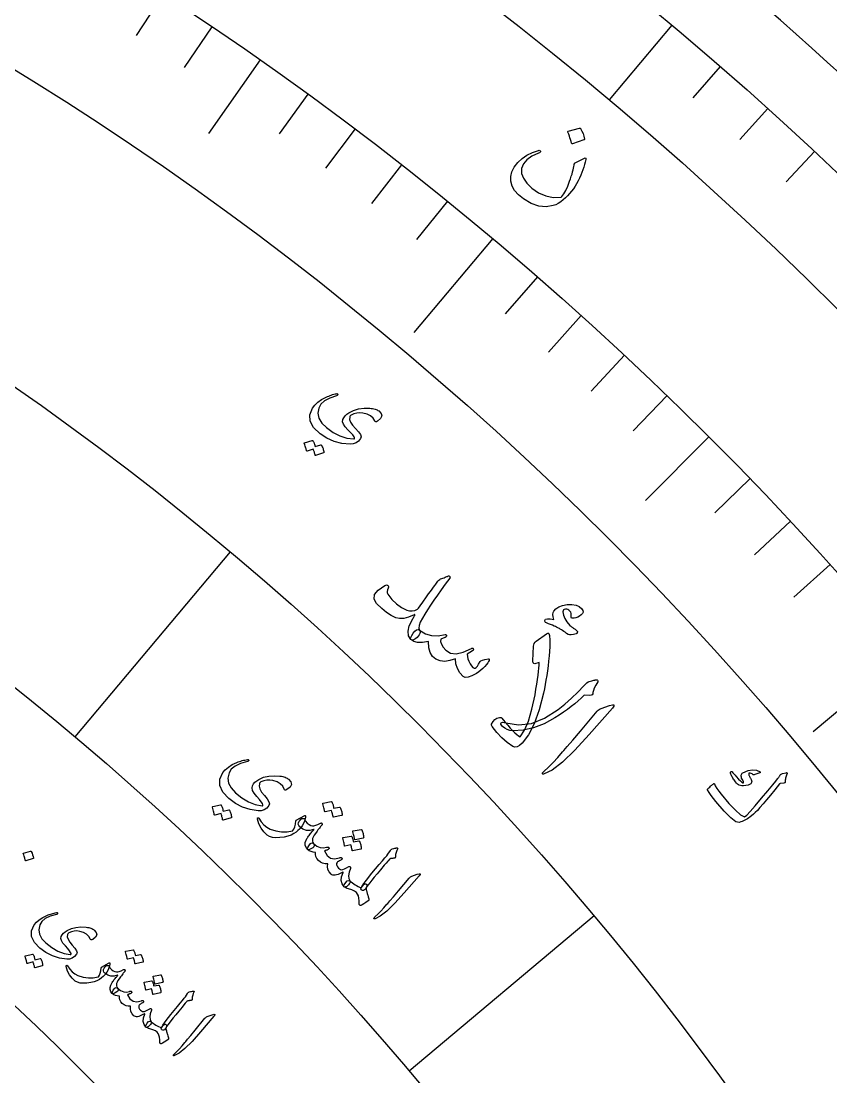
# Model space of a CAD drawing. Header units: millimetres. Extents: x -77 to 77, y -78 to 103.
# Drawn here: x 35.24 to 52.14, y 36.24 to 58.26 of the extents above; entities that cross this region are included whole.
import ezdxf

# ---------------------------------------------------------------- set-up
doc = ezdxf.new("R2010")
doc.units = ezdxf.units.MM
for name, color, linetype in [('CUT_OUTER', 1, 'Continuous'), ('ENGRAVE', 7, 'Continuous'), ('ENGRAVE_FINE', 8, 'Continuous'), ('TEXT', 5, 'Continuous')]:
    doc.layers.add(name, color=color, linetype=linetype)

msp = doc.modelspace()

# ---------------------------------------------------------------- linework, layer by layer
at = {"layer": 'CUT_OUTER'}
msp.add_arc((0.0003, 0.0004), 77.4995, 35.160141, 55.89847, dxfattribs=at)
at = {"layer": 'ENGRAVE'}
for points in [[(48.8197, 58.1811), (47.512, 56.6227)], [(40.2292, 57.4533), (39.1535, 55.917)], [(45.0835, 53.7284), (43.4396, 51.7693)], [(49.5947, 49.5947), (48.2685, 48.2685)], [(53.7284, 45.0835), (51.7693, 43.4396)]]:
    msp.add_lwpolyline(points, dxfattribs=at)
for radius in [75.95, 75.95, 73.9156, 70.1375, 70.1375, 67.1538, 61.6125, 61.6125, 56.575, 56.575, 51.5375, 51.5375]:
    msp.add_circle((0, 0), radius, dxfattribs=at)
at = {"layer": 'ENGRAVE_FINE'}
for points in [[(38.1996, 58.8223), (37.6425, 57.9643)], [(39.2204, 58.1466), (38.6483, 57.2985)], [(49.8277, 57.3202), (49.2557, 56.6622)], [(41.2258, 56.7424), (40.6245, 55.9148)], [(50.8205, 56.4418), (50.2371, 55.7939)], [(42.2098, 56.0143), (41.5941, 55.1973)], [(51.7978, 55.5463), (51.2032, 54.9087)], [(43.181, 55.2691), (42.5511, 54.463)], [(44.139, 54.5071), (43.4952, 53.7121)], [(46.0143, 52.9334), (45.3432, 52.1614)], [(46.9311, 52.1223), (46.2466, 51.3621)], [(47.8337, 51.2953), (47.136, 50.5471)], [(48.7216, 50.4527), (48.011, 49.7168)], [(50.4527, 48.7216), (49.7168, 48.011)], [(51.2953, 47.8337), (50.5471, 47.136)], [(39.6038, 47.1979), (36.3657, 43.339)], [(52.1223, 46.9311), (51.3621, 46.2466)], [(47.1979, 39.6038), (43.339, 36.3657)]]:
    msp.add_lwpolyline(points, dxfattribs=at)
at = {"layer": 'TEXT'}
for points in [[(46.8955, 56.034), (46.9005, 56.0344), (46.9056, 56.0328), (46.911, 56.0292), (46.9166, 56.0237), (46.9448, 55.9713), (46.9674, 55.9171), (46.9843, 55.8613), (46.9956, 55.8038), (46.9954, 55.7966), (46.9932, 55.7911), (46.9892, 55.7871), (46.9833, 55.7848), (46.7443, 55.7077), (46.7373, 55.707), (46.7316, 55.7102), (46.7273, 55.7172), (46.7244, 55.7281), (46.7219, 55.7375), (46.7177, 55.752), (46.7117, 55.7716), (46.704, 55.7963), (46.6942, 55.8264), (46.6822, 55.862), (46.6679, 55.9032), (46.6512, 55.9499), (46.6495, 55.9567), (46.65, 55.9618), (46.6527, 55.965), (46.6576, 55.9664)], [(47.0262, 55.3745), (47.0137, 55.3231), (46.9992, 55.2707), (46.9828, 55.217), (46.9645, 55.1623), (46.9438, 55.1064), (46.9201, 55.0493), (46.8935, 54.991), (46.8641, 54.9315), (46.833, 54.8737), (46.7998, 54.8184), (46.7646, 54.7655), (46.7273, 54.7151), (46.6878, 54.667), (46.6461, 54.6211), (46.6021, 54.5773), (46.5558, 54.5357), (46.5034, 54.4953), (46.4505, 54.4618), (46.3971, 54.4351), (46.3431, 54.4153), (46.1964, 54.3906), (46.0441, 54.4057), (45.8862, 54.4604), (45.7226, 54.5547), (45.6173, 54.6385), (45.5383, 54.7278), (45.4856, 54.8228), (45.4591, 54.9235), (45.4597, 55.0243), (45.484, 55.1227), (45.5319, 55.2189), (45.6036, 55.3127), (45.6953, 55.3989), (45.7978, 55.47), (45.911, 55.5259), (46.035, 55.5664), (46.0515, 55.569), (46.0643, 55.5676), (46.0731, 55.562), (46.0782, 55.5524), (46.0797, 55.5397), (46.074, 55.5286), (46.0608, 55.5191), (46.0403, 55.5111), (45.8982, 55.4485), (45.792, 55.374), (45.7215, 55.2877), (45.6866, 55.1896), (45.6866, 55.0877), (45.7215, 54.986), (45.7911, 54.8843), (45.8953, 54.7826), (46.0409, 54.6829), (46.1905, 54.6174), (46.3441, 54.5861), (46.502, 54.5889), (46.5063, 54.5901), (46.5111, 54.5931), (46.5166, 54.5979), (46.5226, 54.6045), (46.5651, 54.6605), (46.6067, 54.7324), (46.6476, 54.8201), (46.6876, 54.9237), (46.706, 54.9773), (46.7225, 55.0277), (46.7371, 55.0748), (46.7499, 55.1187), (46.7606, 55.1593), (46.7689, 55.1967), (46.7749, 55.2307), (46.7785, 55.2614), (46.781, 55.277), (46.7856, 55.2894), (46.7921, 55.2988), (46.8007, 55.3051), (46.9993, 55.4084), (47.0132, 55.4124), (47.0223, 55.4081), (47.0266, 55.3955), (47.0262, 55.3745)], [(42.6218, 49.9266), (42.5877, 49.983), (42.5351, 50.0288), (42.464, 50.0641), (42.3745, 50.0887), (42.3097, 50.0947), (42.247, 50.0894), (42.1865, 50.0727), (42.1281, 50.0447), (42.1185, 50.0374), (42.1104, 50.0282), (42.1039, 50.017), (42.0989, 50.004), (42.0957, 49.9528), (42.1148, 49.8961), (42.1561, 49.8338), (42.2196, 49.7659), (42.2827, 49.6994), (42.3217, 49.643), (42.3364, 49.5967), (42.327, 49.5606), (42.2827, 49.506), (42.2317, 49.4674), (42.1738, 49.4447), (42.1091, 49.4378), (41.9375, 49.4553), (41.7755, 49.4979), (41.6231, 49.5657), (41.4799, 49.6588), (41.346, 49.7873), (41.2752, 49.919), (41.2677, 50.0544), (41.3236, 50.1936), (41.3714, 50.2558), (41.4342, 50.3144), (41.5121, 50.3693), (41.6051, 50.4205), (41.6331, 50.433), (41.6607, 50.4445), (41.6881, 50.455), (41.7151, 50.4645), (41.7419, 50.4731), (41.7687, 50.4807), (41.7956, 50.4874), (41.8225, 50.4931), (41.8352, 50.4941), (41.8438, 50.4916), (41.8483, 50.4857), (41.8487, 50.4764), (41.8458, 50.4675), (41.841, 50.4603), (41.834, 50.4547), (41.8251, 50.4509), (41.6828, 50.4032), (41.5734, 50.3444), (41.4968, 50.2746), (41.453, 50.1941), (41.4359, 50.0852), (41.4567, 49.9811), (41.5153, 49.8818), (41.6118, 49.7869), (41.753, 49.6866), (41.8951, 49.6137), (42.0381, 49.5682), (42.1821, 49.5501), (42.192, 49.5505), (42.1985, 49.5539), (42.2015, 49.5602), (42.201, 49.5694), (42.1896, 49.5956), (42.1624, 49.6326), (42.1195, 49.6803), (42.0609, 49.7388), (42.0035, 49.8008), (41.967, 49.857), (41.9516, 49.9074), (41.9573, 49.952), (41.9772, 49.9932), (42.0047, 50.0309), (42.0399, 50.065), (42.0828, 50.0954), (42.18, 50.1443), (42.2849, 50.1763), (42.3976, 50.1913), (42.5179, 50.1893), (42.5485, 50.187), (42.577, 50.1834), (42.6033, 50.1784), (42.6276, 50.172), (42.6497, 50.1644), (42.6697, 50.1557), (42.6875, 50.1461), (42.7033, 50.1354), (42.755, 50.0823), (42.7685, 50.0284), (42.7439, 49.974), (42.6812, 49.9188), (42.66, 49.9077), (42.643, 49.9053), (42.6302, 49.9116), (42.6218, 49.9266)], [(41.495, 49.4252), (41.4983, 49.4255), (41.5018, 49.4245), (41.5054, 49.4221), (41.5091, 49.4184), (41.5188, 49.4009), (41.5276, 49.3833), (41.5355, 49.3655), (41.5425, 49.3476), (41.5485, 49.3292), (41.5537, 49.3104), (41.558, 49.2911), (41.5613, 49.2713), (41.561, 49.2663), (41.5593, 49.2623), (41.5561, 49.2591), (41.5516, 49.2568), (41.3878, 49.2035), (41.3847, 49.2036), (41.3819, 49.206), (41.3794, 49.2105), (41.3773, 49.2174), (41.3764, 49.2228), (41.3744, 49.2308), (41.3712, 49.2416), (41.3669, 49.255), (41.3614, 49.2713), (41.3548, 49.2906), (41.347, 49.313), (41.338, 49.3383), (41.21, 49.2973), (41.2052, 49.2968), (41.2014, 49.2989), (41.1986, 49.3036), (41.1967, 49.3109), (41.1951, 49.3173), (41.1924, 49.3271), (41.1885, 49.3404), (41.1835, 49.3571), (41.1772, 49.3774), (41.1694, 49.4014), (41.1601, 49.4292), (41.1493, 49.4608), (41.1488, 49.4649), (41.1497, 49.4679), (41.1518, 49.4699), (41.1552, 49.4709), (41.3165, 49.5194), (41.3198, 49.5197), (41.3233, 49.5187), (41.3269, 49.5163), (41.3306, 49.5126), (41.3394, 49.4984), (41.3474, 49.4839), (41.3544, 49.469), (41.3605, 49.4538), (41.3658, 49.4383), (41.3703, 49.4227), (41.3741, 49.4069), (41.3771, 49.3909)], [(43.5581, 45.56), (43.5664, 45.5376), (43.5674, 45.514), (43.5611, 45.4892), (43.5474, 45.4632), (43.5271, 45.4342), (43.5049, 45.4091), (43.4808, 45.388), (43.4547, 45.3707), (43.4294, 45.3589), (43.4074, 45.3542), (43.3886, 45.3568), (43.3731, 45.3664), (43.3263, 45.4453), (43.3162, 45.5409), (43.3428, 45.6534), (43.4061, 45.7827), (43.4184, 45.8038), (43.429, 45.822), (43.438, 45.8374), (43.4454, 45.85), (43.4511, 45.8599), (43.4552, 45.8669), (43.4576, 45.8711), (43.4585, 45.8725), (43.4612, 45.8819), (43.4597, 45.8867), (43.4538, 45.8869), (43.4435, 45.8826), (43.3284, 45.8343), (43.226, 45.8078), (43.1361, 45.803), (43.0588, 45.8201), (42.9656, 45.8647), (42.868, 45.9295), (42.766, 46.0143), (42.6595, 46.1192), (42.6072, 46.2098), (42.6181, 46.3021), (42.6924, 46.3962), (42.8302, 46.4919), (42.8497, 46.5008), (42.8671, 46.5045), (42.8823, 46.5032), (42.8953, 46.4967), (42.9045, 46.4865), (42.9083, 46.4736), (42.9067, 46.4581), (42.8996, 46.4401), (42.8845, 46.4016), (42.8782, 46.3677), (42.8806, 46.3384), (42.8918, 46.3136), (42.9799, 46.2024), (43.0759, 46.1099), (43.1797, 46.0361), (43.2915, 45.981), (43.3478, 45.9653), (43.404, 45.9629), (43.4601, 45.9739), (43.5161, 45.9982), (43.5333, 46.0185), (43.5704, 46.0686), (43.6275, 46.1485), (43.7044, 46.2582), (43.7459, 46.3166), (43.7835, 46.3692), (43.8172, 46.416), (43.8469, 46.4571), (43.8724, 46.4923), (43.8931, 46.5214), (43.9092, 46.5444), (43.9206, 46.5614), (43.9397, 46.5858), (43.9588, 46.6052), (43.9777, 46.6195), (43.9966, 46.6288), (44.0219, 46.6386), (44.0454, 46.6476), (44.0673, 46.656), (44.0875, 46.6637), (44.1059, 46.6707), (44.1223, 46.6774), (44.1367, 46.6836), (44.1491, 46.6893), (44.16, 46.6931), (44.1697, 46.6934), (44.1781, 46.6903), (44.1854, 46.6837), (44.1904, 46.6733), (44.1919, 46.6632), (44.19, 46.6532), (44.1847, 46.6434), (44.0933, 46.5203), (44.0078, 46.4027), (43.9282, 46.2905), (43.8544, 46.1838), (43.7863, 46.0827), (43.7238, 45.9872), (43.6669, 45.8976), (43.6155, 45.8136), (43.5718, 45.7312), (43.5476, 45.6616), (43.543, 45.6045), (43.5581, 45.56)], [(46.6573, 45.4712), (46.6243, 45.4947), (46.5935, 45.5164), (46.565, 45.5362), (46.5387, 45.5543), (46.5147, 45.5703), (46.493, 45.5839), (46.4736, 45.5953), (46.4564, 45.6043), (46.4385, 45.6129), (46.4166, 45.623), (46.3909, 45.6347), (46.3613, 45.648), (46.3277, 45.6626), (46.29, 45.6785), (46.2481, 45.6956), (46.2021, 45.714), (46.1848, 45.723), (46.1737, 45.7343), (46.1686, 45.7478), (46.1697, 45.7636), (46.186, 45.7887), (46.2226, 45.8), (46.2797, 45.7976), (46.3572, 45.7814), (46.3415, 45.8369), (46.336, 45.8853), (46.3406, 45.9266), (46.3555, 45.9608), (46.3999, 46.0086), (46.4619, 46.0468), (46.5413, 46.0751), (46.6383, 46.0937), (46.7367, 46.0985), (46.8204, 46.0859), (46.8893, 46.056), (46.9433, 46.0086), (46.9643, 45.9733), (46.969, 45.9398), (46.9573, 45.9082), (46.9293, 45.8783), (46.8928, 45.8523), (46.8557, 45.8323), (46.8181, 45.8181), (46.7799, 45.8097), (46.7488, 45.8083), (46.728, 45.8149), (46.7176, 45.8295), (46.7176, 45.8521), (46.7215, 45.8818), (46.7188, 45.9093), (46.7093, 45.9345), (46.6932, 45.9575), (46.6728, 45.9782), (46.6506, 45.9923), (46.6266, 45.9997), (46.6008, 46.0004), (46.5759, 45.995), (46.5588, 45.9837), (46.5494, 45.9667), (46.5479, 45.9439), (46.5588, 45.8748), (46.586, 45.8046), (46.6293, 45.7331), (46.6888, 45.6604), (46.6947, 45.6548), (46.7017, 45.6488), (46.7097, 45.6426), (46.7188, 45.6361), (46.7288, 45.6291), (46.7397, 45.6216), (46.7513, 45.6136), (46.7638, 45.6049), (46.7771, 45.5954), (46.7892, 45.5868), (46.8001, 45.5793), (46.8098, 45.5726), (46.8183, 45.5667), (46.8256, 45.5612), (46.8316, 45.5562), (46.8365, 45.5515), (46.8444, 45.5416), (46.8488, 45.5314), (46.8498, 45.5211), (46.8473, 45.5106), (46.8435, 45.5019), (46.8387, 45.4948), (46.8329, 45.4894), (46.8259, 45.4856), (46.7666, 45.4693), (46.7187, 45.4615), (46.6823, 45.4621), (46.6573, 45.4712)], [(44.9953, 44.9657), (45.0031, 44.9642), (45.0074, 44.9578), (45.0084, 44.9463), (45.0059, 44.9298), (44.9974, 44.9063), (44.9801, 44.8777), (44.9542, 44.8442), (44.9196, 44.8057), (44.8786, 44.7636), (44.8358, 44.7254), (44.7912, 44.6911), (44.7448, 44.6608), (44.6467, 44.6095), (44.5672, 44.5818), (44.506, 44.5777), (44.4633, 44.5972), (44.3938, 44.675), (44.3447, 44.7623), (44.3158, 44.8592), (44.3071, 44.9657), (44.1904, 44.9263), (44.0834, 44.9113), (43.986, 44.9207), (43.8981, 44.9543), (43.8275, 45.0117), (43.7778, 45.0922), (43.7489, 45.1958), (43.7407, 45.3227), (43.6181, 45.3053), (43.5161, 45.3067), (43.4344, 45.3271), (43.3731, 45.3664), (43.3684, 45.3823), (43.3754, 45.4095), (43.3944, 45.448), (43.4251, 45.4978), (43.4609, 45.5417), (43.495, 45.5668), (43.5274, 45.5728), (43.5581, 45.56), (43.6783, 45.4879), (43.8064, 45.4484), (43.9427, 45.4417), (44.0873, 45.4676), (44.0952, 45.469), (44.102, 45.4688), (44.1078, 45.4671), (44.1126, 45.4637), (44.1172, 45.4583), (44.1202, 45.4523), (44.1216, 45.4457), (44.1214, 45.4386), (44.1123, 45.4252), (44.0887, 45.4103), (44.0507, 45.3938), (43.9983, 45.3757), (43.9953, 45.3255), (44.0123, 45.2698), (44.0493, 45.2087), (44.1062, 45.142), (44.1999, 45.0822), (44.3201, 45.0687), (44.4668, 45.1015), (44.6402, 45.1804), (44.649, 45.1845), (44.6564, 45.1862), (44.6626, 45.1856), (44.6675, 45.1826), (44.673, 45.1762), (44.6766, 45.1694), (44.6784, 45.1625), (44.6783, 45.1552), (44.6757, 45.1473), (44.6721, 45.1405), (44.6673, 45.1347), (44.6616, 45.1299), (44.5525, 45.062), (44.5556, 45.0156), (44.5662, 44.9669), (44.5844, 44.9158), (44.6102, 44.8624), (44.6397, 44.8149), (44.6671, 44.7837), (44.6923, 44.7688), (44.7154, 44.7701), (44.7377, 44.7852), (44.7622, 44.8138), (44.7891, 44.8557), (44.8184, 44.9111), (44.8326, 44.9209), (44.8668, 44.9332), (44.921, 44.9482), (44.9953, 44.9657)], [(45.2721, 43.7289), (45.3362, 43.6494), (45.3955, 43.5788), (45.45, 43.5169), (45.4999, 43.4638), (45.545, 43.4193), (45.5855, 43.3832), (45.6214, 43.3553), (45.6526, 43.3358), (45.7432, 43.4731), (45.8258, 43.6652), (45.8999, 43.9123), (45.9649, 44.2147), (45.9854, 44.3292), (46.0031, 44.435), (46.018, 44.532), (46.0302, 44.6203), (46.0396, 44.6997), (46.046, 44.7701), (46.0495, 44.8314), (46.0501, 44.8837), (45.9631, 44.8621), (45.9431, 44.8694), (45.9293, 44.8818), (45.922, 44.8994), (45.921, 44.9222), (45.932, 45.2253), (45.9372, 45.2575), (45.9484, 45.2861), (45.9657, 45.3111), (45.9891, 45.3326), (46.2034, 45.484), (46.2192, 45.4939), (46.2326, 45.4988), (46.2437, 45.4987), (46.2523, 45.4936), (46.2704, 45.4479), (46.2777, 45.3542), (46.2739, 45.2126), (46.2587, 45.0234), (46.2481, 44.9176), (46.2363, 44.8143), (46.2233, 44.7135), (46.2091, 44.6151), (46.1938, 44.5192), (46.1772, 44.4258), (46.1596, 44.3348), (46.1407, 44.2464), (46.0495, 43.8992), (45.9449, 43.6101), (45.8279, 43.3787), (45.699, 43.2046), (45.6435, 43.1549), (45.5917, 43.1265), (45.5438, 43.1195), (45.4998, 43.1338), (45.3829, 43.2163), (45.2727, 43.314), (45.1689, 43.4271), (45.0714, 43.5555), (45.0629, 43.5678), (45.0578, 43.5792), (45.0561, 43.5898), (45.0577, 43.5996), (45.0888, 43.6561), (45.1268, 43.6983), (45.1719, 43.7263), (45.2241, 43.74), (45.2421, 43.7415), (45.2561, 43.7401), (45.2661, 43.7359), (45.2721, 43.7289)], [(45.5009, 43.4649), (45.4405, 43.4713), (45.3851, 43.488), (45.3347, 43.5151), (45.2892, 43.5525), (45.2673, 43.578), (45.2546, 43.5991), (45.2514, 43.6159), (45.2574, 43.6284), (45.2725, 43.6369), (45.2943, 43.6394), (45.3228, 43.6361), (45.358, 43.6269), (45.6227, 43.5843), (45.8919, 43.6162), (46.166, 43.7232), (46.4448, 43.9055), (46.5873, 44.0208), (46.7241, 44.1415), (46.8553, 44.2678), (46.9807, 44.3996), (47.017, 44.4378), (47.0478, 44.4661), (47.0731, 44.4845), (47.0929, 44.4931), (47.1232, 44.5), (47.1501, 44.5062), (47.1734, 44.5118), (47.1934, 44.5167), (47.2099, 44.5208), (47.2233, 44.524), (47.2334, 44.5262), (47.2404, 44.5275), (47.2512, 44.5272), (47.2601, 44.5251), (47.267, 44.5212), (47.2721, 44.5155), (47.2761, 44.5061), (47.2777, 44.4977), (47.2769, 44.4901), (47.2737, 44.4835), (47.2321, 44.4129), (47.2015, 44.3529), (47.182, 44.3033), (47.1736, 44.2641), (47.1684, 44.2355), (47.1561, 44.2154), (47.1369, 44.2038), (47.1106, 44.2008), (46.9896, 44.2036), (46.9288, 44.1445), (46.8634, 44.0854), (46.7935, 44.0266), (46.7192, 43.9679), (46.6404, 43.9091), (46.5571, 43.8499), (46.4693, 43.7902), (46.377, 43.7302), (46.1564, 43.6083), (45.9368, 43.5235), (45.7184, 43.4758), (45.5009, 43.4649)], [(47.5223, 43.9904), (47.5824, 44.0064), (47.6125, 44.0024), (47.6125, 43.9782), (47.5824, 43.9341), (47.0938, 43.3888), (46.7925, 43.0556), (46.5357, 42.8069), (46.3237, 42.6424), (46.1569, 42.5617), (46.1396, 42.559), (46.128, 42.5601), (46.122, 42.5649), (46.1218, 42.5734), (46.1247, 42.5831), (46.1305, 42.5935), (46.1392, 42.6046), (46.1509, 42.6164), (46.2456, 42.7038), (46.342, 42.8009), (46.44, 42.9076), (46.5397, 43.0241), (46.5663, 43.054), (46.6372, 43.1356), (46.7525, 43.2689), (46.912, 43.4541), (47.2617, 43.8689), (47.2816, 43.8895), (47.302, 43.9064), (47.3228, 43.9195), (47.3441, 43.9288)], [(40.7314, 42.2487), (40.7008, 42.3071), (40.6511, 42.356), (40.5822, 42.3955), (40.4943, 42.4255), (40.4299, 42.4353), (40.367, 42.4338), (40.3056, 42.4207), (40.2457, 42.3963), (40.2357, 42.3896), (40.2271, 42.3808), (40.2199, 42.3701), (40.2141, 42.3574), (40.2078, 42.3065), (40.2235, 42.2488), (40.261, 42.1841), (40.3203, 42.1125), (40.3793, 42.0424), (40.4147, 41.9838), (40.4266, 41.9367), (40.4151, 41.9012), (40.3676, 41.8494), (40.3143, 41.8139), (40.2551, 41.7947), (40.1902, 41.7918), (40.02, 41.8194), (39.8611, 41.8716), (39.713, 41.9482), (39.5758, 42.0495), (39.4499, 42.1854), (39.3871, 42.3209), (39.3876, 42.4565), (39.4516, 42.5921), (39.5029, 42.6514), (39.5691, 42.7063), (39.65, 42.7566), (39.7458, 42.8023), (39.7745, 42.8131), (39.8028, 42.823), (39.8307, 42.8319), (39.8582, 42.8398), (39.8855, 42.8468), (39.9127, 42.8528), (39.9399, 42.8579), (39.9671, 42.862), (39.9799, 42.8622), (39.9883, 42.8593), (39.9924, 42.8531), (39.9923, 42.8437), (39.9889, 42.835), (39.9836, 42.8281), (39.9764, 42.823), (39.9672, 42.8197), (39.8223, 42.7804), (39.7097, 42.7281), (39.6292, 42.663), (39.5808, 42.5852), (39.5573, 42.4775), (39.5719, 42.3724), (39.6245, 42.2698), (39.715, 42.1696), (39.85, 42.0611), (39.9873, 41.9799), (40.1272, 41.926), (40.2698, 41.8994), (40.2798, 41.8992), (40.2864, 41.9022), (40.2898, 41.9083), (40.2899, 41.9175), (40.28, 41.9444), (40.2552, 41.9829), (40.2153, 42.0331), (40.1603, 42.0949), (40.1067, 42.1603), (40.0737, 42.2186), (40.0613, 42.2697), (40.0696, 42.3139), (40.092, 42.3539), (40.1217, 42.3898), (40.1589, 42.4218), (40.2035, 42.4496), (40.3034, 42.4926), (40.4101, 42.5183), (40.5234, 42.5265), (40.6435, 42.5172), (40.6739, 42.5131), (40.7021, 42.5078), (40.7281, 42.5012), (40.7519, 42.4933), (40.7736, 42.4844), (40.793, 42.4746), (40.8103, 42.4638), (40.8253, 42.4522), (40.8738, 42.396), (40.8841, 42.3415), (40.8562, 42.2886), (40.7903, 42.2374), (40.7684, 42.2275), (40.7513, 42.2262), (40.739, 42.2332), (40.7314, 42.2487)], [(51.2208, 42.5613), (51.212, 42.5396), (51.2043, 42.5183), (51.1977, 42.4973), (51.1923, 42.4766), (51.1881, 42.4561), (51.1852, 42.4357), (51.1836, 42.4155), (51.1833, 42.3954), (51.1814, 42.3862), (51.1761, 42.3793), (51.1673, 42.3746), (51.1551, 42.3721), (51.0882, 42.3623), (51.0813, 42.361), (51.0756, 42.3595), (51.0714, 42.3578), (51.0684, 42.356), (50.9687, 42.2317), (50.8778, 42.1203), (50.7958, 42.0218), (50.7227, 41.936), (50.6586, 41.8632), (50.6034, 41.8035), (50.5572, 41.7569), (50.52, 41.7234), (50.4473, 41.6634), (50.4232, 41.6456), (50.3981, 41.6289), (50.3719, 41.6132), (50.3448, 41.5986), (50.3165, 41.5851), (50.2871, 41.5728), (50.2566, 41.5617), (50.2249, 41.5518), (50.1529, 41.5672), (50.0479, 41.6452), (49.9095, 41.7857), (49.7372, 41.9882), (49.6858, 42.0534), (49.6398, 42.1152), (49.5993, 42.1733), (49.5641, 42.228), (49.5622, 42.2341), (49.5624, 42.2397), (49.5645, 42.2448), (49.5686, 42.2494), (49.5899, 42.2699), (49.6095, 42.2883), (49.6272, 42.3048), (49.6432, 42.3193), (49.6575, 42.3319), (49.6705, 42.3429), (49.682, 42.3522), (49.6921, 42.3598), (49.6981, 42.3637), (49.7027, 42.3644), (49.7061, 42.3617), (49.7082, 42.3558), (49.7269, 42.3128), (49.7568, 42.2622), (49.7977, 42.2041), (49.8497, 42.1384), (50.011, 41.9471), (50.1456, 41.8046), (50.2542, 41.7111), (50.337, 41.6669), (50.382, 41.7044), (50.4564, 41.7815), (50.5602, 41.8982), (50.6931, 42.0548), (50.8249, 42.2129), (50.9242, 42.3332), (50.9908, 42.4154), (51.025, 42.4595), (51.0341, 42.472), (51.0425, 42.4836), (51.0504, 42.4945), (51.0577, 42.5045), (51.0643, 42.5137), (51.0702, 42.5219), (51.0752, 42.5291), (51.0796, 42.5354), (51.0897, 42.5483), (51.1011, 42.5585), (51.1138, 42.5659), (51.1279, 42.5706), (51.2079, 42.5888), (51.2137, 42.5896), (51.2183, 42.5891), (51.2218, 42.5874), (51.2241, 42.5844), (51.2251, 42.5792), (51.2249, 42.5736), (51.2235, 42.5677), (51.2208, 42.5613)], [(50.6618, 42.6056), (50.6638, 42.6025), (50.6648, 42.5992), (50.6646, 42.5956), (50.6635, 42.5918), (50.6616, 42.5893), (50.6593, 42.587), (50.6565, 42.5849), (50.6532, 42.5831), (50.5488, 42.5487), (50.5377, 42.5458), (50.5282, 42.5447), (50.5205, 42.5453), (50.5144, 42.5476), (50.4934, 42.5619), (50.4732, 42.5719), (50.4536, 42.5778), (50.4347, 42.5795), (50.4276, 42.577), (50.4243, 42.5694), (50.4246, 42.5567), (50.4287, 42.5389), (50.4328, 42.5282), (50.4374, 42.5173), (50.4424, 42.5064), (50.4478, 42.4953), (50.4536, 42.484), (50.4601, 42.4724), (50.4671, 42.4605), (50.4747, 42.4483), (50.4908, 42.3975), (50.469, 42.3586), (50.4092, 42.3316), (50.3117, 42.3162), (50.2789, 42.3161), (50.2507, 42.3192), (50.227, 42.3254), (50.2078, 42.3349), (50.1906, 42.3484), (50.1701, 42.37), (50.1462, 42.3995), (50.1191, 42.4369), (50.1056, 42.4564), (50.0935, 42.4754), (50.0827, 42.4939), (50.0732, 42.5119), (50.0647, 42.5293), (50.0571, 42.5458), (50.0502, 42.5613), (50.044, 42.5759), (50.042, 42.5864), (50.0421, 42.5953), (50.0446, 42.6026), (50.0493, 42.6084), (50.0559, 42.6124), (50.0623, 42.6131), (50.0687, 42.6106), (50.075, 42.6049), (50.0939, 42.5855), (50.1149, 42.5632), (50.138, 42.538), (50.1633, 42.5098), (50.2105, 42.4573), (50.2493, 42.4179), (50.2797, 42.3917), (50.3018, 42.3787), (50.3056, 42.3778), (50.309, 42.3784), (50.312, 42.3806), (50.3146, 42.3844), (50.3157, 42.3875), (50.3156, 42.3915), (50.3143, 42.3965), (50.312, 42.4025), (50.2861, 42.4541), (50.2761, 42.4763), (50.2698, 42.4973), (50.2671, 42.5169), (50.268, 42.5351), (50.272, 42.5532), (50.2792, 42.5681), (50.2898, 42.5797), (50.3038, 42.5882), (50.4097, 42.6314), (50.5047, 42.6488), (50.5888, 42.6402), (50.6618, 42.6056)], [(39.5768, 41.8155), (39.5802, 41.8157), (39.5836, 41.8144), (39.5871, 41.8118), (39.5905, 41.8079), (39.5992, 41.7899), (39.6069, 41.7718), (39.6137, 41.7536), (39.6195, 41.7353), (39.6245, 41.7167), (39.6285, 41.6976), (39.6315, 41.6781), (39.6337, 41.6581), (39.6331, 41.6532), (39.6311, 41.6492), (39.6278, 41.6463), (39.6231, 41.6442), (39.4566, 41.6006), (39.4535, 41.601), (39.4508, 41.6035), (39.4486, 41.6082), (39.4469, 41.6151), (39.4464, 41.6205), (39.4448, 41.6287), (39.4423, 41.6396), (39.4389, 41.6533), (39.4344, 41.6698), (39.4289, 41.6895), (39.4225, 41.7122), (39.415, 41.738), (39.2849, 41.7046), (39.2801, 41.7044), (39.2765, 41.7066), (39.2739, 41.7115), (39.2725, 41.719), (39.2713, 41.7254), (39.2692, 41.7353), (39.2661, 41.7488), (39.2621, 41.7657), (39.2571, 41.7863), (39.2507, 41.8108), (39.2431, 41.839), (39.2342, 41.8711), (39.234, 41.8753), (39.2351, 41.8782), (39.2373, 41.8801), (39.2407, 41.8808), (39.4045, 41.9199), (39.4079, 41.92), (39.4113, 41.9188), (39.4147, 41.9162), (39.4182, 41.9123), (39.4261, 41.8977), (39.4332, 41.8827), (39.4393, 41.8674), (39.4445, 41.8519), (39.4488, 41.8361), (39.4524, 41.8203), (39.4552, 41.8043), (39.4572, 41.7882)], [(41.8857, 41.8733), (41.8891, 41.8733), (41.8925, 41.8719), (41.896, 41.8691), (41.8994, 41.865), (41.908, 41.8464), (41.9156, 41.8277), (41.9222, 41.8089), (41.9279, 41.7901), (41.9326, 41.771), (41.9364, 41.7515), (41.9393, 41.7316), (41.9412, 41.7113), (41.9405, 41.7063), (41.9385, 41.7024), (41.9351, 41.6995), (41.9303, 41.6977), (41.7608, 41.6606), (41.7576, 41.661), (41.7549, 41.6637), (41.7528, 41.6685), (41.7512, 41.6756), (41.7507, 41.6812), (41.7492, 41.6895), (41.7468, 41.7007), (41.7435, 41.7146), (41.7392, 41.7316), (41.7339, 41.7518), (41.7277, 41.7751), (41.7205, 41.8016), (41.588, 41.7732), (41.5832, 41.7732), (41.5795, 41.7756), (41.577, 41.7807), (41.5757, 41.7883), (41.5745, 41.7949), (41.5725, 41.805), (41.5696, 41.8188), (41.5658, 41.8361), (41.5609, 41.8572), (41.5548, 41.8823), (41.5475, 41.9112), (41.5389, 41.9441), (41.5387, 41.9483), (41.5398, 41.9513), (41.5421, 41.9531), (41.5456, 41.9537), (41.7123, 41.9864), (41.7157, 41.9863), (41.7191, 41.985), (41.7226, 41.9822), (41.726, 41.9781), (41.7339, 41.9629), (41.7408, 41.9474), (41.7468, 41.9317), (41.7519, 41.9157), (41.7561, 41.8996), (41.7595, 41.8834), (41.7621, 41.867), (41.764, 41.8507)], [(40.1736, 41.6207), (40.172, 41.6277), (40.1717, 41.6338), (40.1726, 41.6392), (40.1746, 41.6437), (40.177, 41.6467), (40.1803, 41.6489), (40.1844, 41.6503), (40.1894, 41.6508), (40.1934, 41.6502), (40.1973, 41.648), (40.2009, 41.6442), (40.2045, 41.639), (40.2544, 41.5627), (40.3102, 41.4997), (40.3719, 41.45), (40.4395, 41.4134), (40.5601, 41.373), (40.6776, 41.3533), (40.792, 41.3542), (40.9034, 41.376), (40.9053, 41.3766), (40.907, 41.3772), (40.9084, 41.3776), (40.9095, 41.378), (40.9105, 41.3784), (40.9114, 41.3789), (40.9122, 41.3795), (40.9129, 41.3801), (40.9358, 41.4119), (40.9544, 41.4568), (40.9686, 41.5148), (40.9785, 41.5858), (40.9799, 41.5895), (40.9815, 41.5923), (40.9833, 41.5943), (40.9852, 41.5954), (41.1629, 41.696), (41.1724, 41.6969), (41.1766, 41.6859), (41.1753, 41.6629), (41.1688, 41.6279), (41.1547, 41.579), (41.1339, 41.5304), (41.1062, 41.4821), (41.0717, 41.4342), (41.0497, 41.4095), (41.0192, 41.3819), (40.9799, 41.3513), (40.9321, 41.3178), (40.8754, 41.2869), (40.8084, 41.2628), (40.731, 41.2455), (40.6434, 41.235), (40.5582, 41.2327), (40.4854, 41.2406), (40.4249, 41.2585), (40.3766, 41.2865), (40.307, 41.352), (40.2499, 41.4295), (40.2055, 41.519), (40.1736, 41.6207)], [(41.5208, 41.5304), (41.5245, 41.5219), (41.5246, 41.513), (41.5211, 41.5035), (41.514, 41.4935), (41.5089, 41.4868), (41.5018, 41.4775), (41.4926, 41.4657), (41.4814, 41.4513), (41.4682, 41.4345), (41.4531, 41.4153), (41.4362, 41.3937), (41.4174, 41.3697), (41.382, 41.3234), (41.3547, 41.2826), (41.3356, 41.2473), (41.3246, 41.2173), (41.3202, 41.1897), (41.3221, 41.1626), (41.3303, 41.136), (41.3447, 41.1099), (41.3572, 41.0847), (41.3584, 41.062), (41.3482, 41.0419), (41.3266, 41.0244), (41.2874, 41.0017), (41.2571, 40.9878), (41.2357, 40.9827), (41.2232, 40.9864), (41.1887, 41.0313), (41.1717, 41.079), (41.1721, 41.1297), (41.19, 41.1832), (41.198, 41.1979), (41.2067, 41.2132), (41.2163, 41.2292), (41.2268, 41.2458), (41.2384, 41.2631), (41.2513, 41.2809), (41.2656, 41.2992), (41.2813, 41.318), (41.2967, 41.336), (41.3103, 41.3522), (41.3222, 41.3663), (41.3323, 41.3786), (41.3405, 41.3886), (41.3467, 41.3961), (41.351, 41.4012), (41.3534, 41.4037), (41.3544, 41.405), (41.3549, 41.406), (41.3548, 41.4067), (41.354, 41.4072), (41.3526, 41.4073), (41.3505, 41.407), (41.3475, 41.4063), (41.3438, 41.4051), (41.2673, 41.3834), (41.1942, 41.3851), (41.1244, 41.4102), (41.058, 41.4586), (41.0362, 41.4857), (41.0268, 41.5145), (41.0298, 41.5448), (41.0452, 41.5768), (41.064, 41.601), (41.0827, 41.6189), (41.1013, 41.6305), (41.1197, 41.6358), (41.1361, 41.636), (41.1486, 41.6322), (41.1573, 41.6245), (41.162, 41.6129), (41.1644, 41.6011), (41.1673, 41.5915), (41.1706, 41.5841), (41.1745, 41.5789), (41.2127, 41.5383), (41.2507, 41.5088), (41.2884, 41.4902), (41.326, 41.4827), (41.3537, 41.484), (41.3903, 41.4933), (41.436, 41.5106), (41.4908, 41.5359), (41.4998, 41.5396), (41.5078, 41.5399), (41.5148, 41.5368), (41.5208, 41.5304)], [(42.3366, 41.4036), (42.34, 41.4035), (42.3434, 41.4021), (42.3468, 41.3993), (42.3502, 41.3951), (42.3585, 41.3765), (42.3659, 41.3577), (42.3724, 41.3389), (42.3778, 41.32), (42.3824, 41.3009), (42.3859, 41.2813), (42.3886, 41.2614), (42.3903, 41.241), (42.3896, 41.235), (42.3878, 41.2305), (42.3848, 41.2275), (42.3805, 41.2262), (42.2107, 41.1909), (42.2064, 41.1915), (42.2032, 41.1944), (42.201, 41.1997), (42.1999, 41.2075), (42.1988, 41.2141), (42.1969, 41.2242), (42.1942, 41.238), (42.1906, 41.2555), (42.1861, 41.2766), (42.1803, 41.3018), (42.1734, 41.3308), (42.1653, 41.3639), (42.1646, 41.3687), (42.1653, 41.3721), (42.1674, 41.3741), (42.1708, 41.3747)], [(42.287, 41.1677), (42.2904, 41.1676), (42.2938, 41.1662), (42.2972, 41.1634), (42.3006, 41.1592), (42.3089, 41.1406), (42.3162, 41.1219), (42.3225, 41.1031), (42.3279, 41.0842), (42.3324, 41.0651), (42.3358, 41.0456), (42.3384, 41.0257), (42.34, 41.0054), (42.3392, 41.0004), (42.3371, 40.9965), (42.3337, 40.9937), (42.3289, 40.9919), (42.1591, 40.9568), (42.156, 40.9573), (42.1534, 40.96), (42.1513, 40.9649), (42.1498, 40.972), (42.1488, 40.9767), (42.1474, 40.9841), (42.1453, 40.9942), (42.1427, 41.0069), (42.1394, 41.0222), (42.1353, 41.0399), (42.1306, 41.0602), (42.125, 41.0829), (42.0006, 41.0561), (41.9963, 41.0567), (41.9931, 41.0596), (41.9909, 41.0649), (41.9898, 41.0726), (41.9888, 41.0792), (41.9869, 41.0894), (41.9842, 41.1031), (41.9807, 41.1205), (41.9761, 41.1416), (41.9704, 41.1667), (41.9636, 41.1957), (41.9555, 41.2286), (41.9554, 41.2328), (41.9566, 41.2357), (41.9589, 41.2375), (41.9624, 41.2381), (42.1278, 41.2673), (42.1312, 41.2673), (42.1347, 41.2659), (42.1381, 41.2631), (42.1414, 41.2589), (42.1473, 41.2458), (42.1529, 41.2325), (42.1581, 41.219), (42.1629, 41.2053), (42.1673, 41.1915), (42.1709, 41.1775), (42.1739, 41.1634), (42.1761, 41.1491)], [(41.6162, 41.0327), (41.6279, 41.0358), (41.6383, 41.037), (41.6476, 41.0363), (41.6557, 41.0338), (41.662, 41.0296), (41.6661, 41.0238), (41.668, 41.0166), (41.6677, 41.0078), (41.6646, 40.9989), (41.658, 40.9909), (41.6481, 40.984), (41.6348, 40.9782), (41.6273, 40.976), (41.6196, 40.9737), (41.6119, 40.9711), (41.6041, 40.9682), (41.5961, 40.9653), (41.5879, 40.9627), (41.5794, 40.9603), (41.5707, 40.9582), (41.6264, 40.8623), (41.6976, 40.8063), (41.7846, 40.7901), (41.8875, 40.8137), (41.8991, 40.8167), (41.9093, 40.8181), (41.9182, 40.8178), (41.9256, 40.8159), (41.9321, 40.8117), (41.9364, 40.8062), (41.9387, 40.7994), (41.9389, 40.7912), (41.9367, 40.7828), (41.9316, 40.7753), (41.9236, 40.7687), (41.9127, 40.763), (41.8854, 40.7501), (41.8637, 40.7381), (41.8476, 40.7268), (41.8372, 40.7163), (41.8267, 40.6969), (41.8243, 40.675), (41.8301, 40.6507), (41.8439, 40.6238), (41.863, 40.5986), (41.8833, 40.5804), (41.9047, 40.5694), (41.9272, 40.5655), (41.9542, 40.5693), (41.989, 40.5812), (42.0316, 40.6013), (42.0821, 40.6296), (42.0884, 40.6328), (42.0951, 40.6328), (42.102, 40.6298), (42.1092, 40.6237), (42.1152, 40.6161), (42.1185, 40.6086), (42.119, 40.6011), (42.1168, 40.5936), (42.0859, 40.5117), (42.074, 40.4403), (42.0811, 40.3792), (42.1072, 40.3285), (42.1116, 40.317), (42.1104, 40.303), (42.1035, 40.2865), (42.0909, 40.2677), (42.076, 40.2486), (42.0608, 40.233), (42.0454, 40.2207), (42.0297, 40.2118), (42.0139, 40.2053), (42.0006, 40.2026), (41.9901, 40.2037), (41.9821, 40.2087), (41.9401, 40.2697), (41.9224, 40.3397), (41.9291, 40.4186), (41.9601, 40.5065), (41.9618, 40.511), (41.9613, 40.5136), (41.9585, 40.5145), (41.9534, 40.5134), (41.9017, 40.4882), (41.8578, 40.469), (41.8217, 40.4561), (41.7933, 40.4492), (41.7692, 40.4484), (41.7472, 40.4519), (41.7273, 40.4598), (41.7095, 40.472), (41.6682, 40.5207), (41.6427, 40.5732), (41.6333, 40.6296), (41.6397, 40.69), (41.5844, 40.6911), (41.534, 40.703), (41.4885, 40.7257), (41.4478, 40.7592), (41.4158, 40.7984), (41.3951, 40.8395), (41.3854, 40.8827), (41.387, 40.9278), (41.337, 40.9317), (41.2928, 40.943), (41.2544, 40.9617), (41.2218, 40.9878), (41.216, 41.0051), (41.2241, 41.0312), (41.2462, 41.0662), (41.2822, 41.11), (41.2958, 41.1207), (41.3108, 41.1242), (41.3271, 41.1207), (41.3447, 41.1099), (41.4154, 41.0581), (41.4842, 41.028), (41.5511, 41.0195), (41.6162, 41.0327)], [(42.8209, 40.6568), (42.7414, 40.5644), (42.6711, 40.4819), (42.6101, 40.4092), (42.5583, 40.3463), (42.5159, 40.2933), (42.4829, 40.2502), (42.4594, 40.2172), (42.4453, 40.1941), (42.4279, 40.1634), (42.4091, 40.1426), (42.3889, 40.1318), (42.3673, 40.1308), (42.3488, 40.1372), (42.3379, 40.1486), (42.3346, 40.1648), (42.3389, 40.186), (42.3729, 40.2482), (42.4466, 40.35), (42.5601, 40.4913), (42.7132, 40.6723), (42.7804, 40.7489), (42.8335, 40.8104), (42.8727, 40.857), (42.8979, 40.8887), (42.9472, 40.9653), (42.9566, 40.9781), (42.9664, 40.9884), (42.9768, 40.996), (42.9876, 41.0011), (43.0191, 41.0081), (43.0437, 41.0134), (43.0611, 41.017), (43.0716, 41.019), (43.0892, 41.0195), (43.0993, 41.0157), (43.102, 41.0074), (43.0972, 40.9948), (43.0796, 40.9634), (43.0662, 40.9255), (43.0569, 40.8811), (43.0518, 40.8302), (43.0504, 40.8205), (43.0466, 40.8133), (43.0405, 40.8085), (43.0321, 40.8062), (43.0208, 40.8046), (43.0101, 40.8032), (43.0001, 40.8019), (42.9909, 40.8007), (42.9823, 40.7997), (42.9744, 40.7989), (42.9672, 40.7981), (42.9607, 40.7976), (42.9504, 40.7959), (42.9414, 40.7927), (42.9338, 40.7882), (42.9275, 40.7822), (42.9156, 40.7673), (42.8938, 40.7415), (42.8623, 40.7046), (42.8209, 40.6568)], [(35.4407, 40.9527), (35.4438, 40.9529), (35.4471, 40.9519), (35.4504, 40.9496), (35.4538, 40.9461), (35.4708, 40.9131), (35.4843, 40.8791), (35.4942, 40.8441), (35.5006, 40.8081), (35.5004, 40.8036), (35.499, 40.8002), (35.4965, 40.7978), (35.4927, 40.7964), (35.3428, 40.7505), (35.3384, 40.7501), (35.3349, 40.7521), (35.3323, 40.7565), (35.3306, 40.7634), (35.3291, 40.7692), (35.3266, 40.7784), (35.3231, 40.7907), (35.3186, 40.8062), (35.3128, 40.825), (35.3057, 40.8474), (35.2972, 40.8732), (35.2874, 40.9025), (35.2864, 40.9068), (35.2868, 40.91), (35.2885, 40.9119), (35.2916, 40.9128)], [(42.435, 40.2692), (42.452, 40.2541), (42.4601, 40.2372), (42.4592, 40.2185), (42.4495, 40.198), (42.4444, 40.1881), (42.4421, 40.1758), (42.4423, 40.161), (42.4452, 40.1437), (42.4478, 40.1336), (42.4506, 40.1223), (42.4536, 40.1099), (42.4568, 40.0964), (42.4604, 40.082), (42.4646, 40.0668), (42.4693, 40.0508), (42.4747, 40.034), (42.4845, 40.0027), (42.4916, 39.9774), (42.496, 39.9582), (42.4977, 39.945), (42.4977, 39.9349), (42.4957, 39.9267), (42.4918, 39.9202), (42.4858, 39.9154), (42.4384, 39.8819), (42.3965, 39.8545), (42.3601, 39.8332), (42.3291, 39.818), (42.3242, 39.817), (42.3192, 39.8179), (42.3142, 39.8207), (42.309, 39.8253), (42.3032, 39.8319), (42.2992, 39.8378), (42.2968, 39.8429), (42.2961, 39.8474), (42.2958, 39.9135), (42.2902, 39.9707), (42.2794, 40.0191), (42.2633, 40.0587), (42.238, 40.0902), (42.1984, 40.1186), (42.1444, 40.144), (42.0761, 40.1661), (42.0428, 40.1765), (42.0159, 40.1873), (41.9952, 40.1985), (41.9808, 40.2101), (41.9758, 40.2175), (41.9741, 40.2261), (41.9756, 40.2359), (41.9803, 40.2467), (42.0148, 40.3013), (42.0472, 40.3334), (42.0776, 40.3429), (42.1059, 40.3299), (42.13, 40.31), (42.1556, 40.2905), (42.1828, 40.2715), (42.2115, 40.2529), (42.2417, 40.235), (42.2735, 40.2178), (42.3068, 40.2015), (42.3416, 40.1859), (42.3715, 40.2298), (42.397, 40.2583), (42.4182, 40.2715), (42.435, 40.2692)], [(43.5082, 40.4708), (43.5471, 40.4813), (43.5665, 40.4788), (43.5665, 40.4633), (43.547, 40.4347), (43.2318, 40.0811), (43.0374, 39.8649), (42.8718, 39.7034), (42.735, 39.5965), (42.6271, 39.544), (42.616, 39.5423), (42.6084, 39.543), (42.6046, 39.5461), (42.6044, 39.5516), (42.6062, 39.5579), (42.61, 39.5646), (42.6156, 39.5718), (42.6231, 39.5795), (42.6842, 39.6362), (42.7464, 39.6992), (42.8097, 39.7684), (42.874, 39.844), (42.8912, 39.8633), (42.9369, 39.9163), (43.0113, 40.0027), (43.1142, 40.1228), (43.34, 40.3915), (43.3529, 40.4049), (43.3661, 40.4158), (43.3795, 40.4243), (43.3932, 40.4304)], [(36.6837, 39.1217), (36.6551, 39.1744), (36.6093, 39.2183), (36.5462, 39.2533), (36.4659, 39.2794), (36.4073, 39.2876), (36.3501, 39.2854), (36.2945, 39.2728), (36.2404, 39.2498), (36.2313, 39.2436), (36.2236, 39.2355), (36.2172, 39.2257), (36.2121, 39.214), (36.207, 39.1677), (36.222, 39.1154), (36.2569, 39.0571), (36.3117, 38.9927), (36.3662, 38.9298), (36.3992, 38.8769), (36.4106, 38.8343), (36.4005, 38.8019), (36.358, 38.7542), (36.31, 38.7213), (36.2565, 38.7031), (36.1975, 38.6996), (36.0425, 38.7226), (35.8973, 38.768), (35.7618, 38.8358), (35.6357, 38.9261), (35.5196, 39.0481), (35.4608, 39.1705), (35.4596, 39.2937), (35.516, 39.4178), (35.5619, 39.4724), (35.6214, 39.5231), (35.6943, 39.5698), (35.7808, 39.6126), (35.8068, 39.6228), (35.8323, 39.6321), (35.8576, 39.6405), (35.8825, 39.6481), (35.9072, 39.6547), (35.9319, 39.6606), (35.9566, 39.6655), (35.9812, 39.6696), (35.9928, 39.67), (36.0005, 39.6674), (36.0044, 39.6619), (36.0043, 39.6533), (36.0014, 39.6454), (35.9967, 39.639), (35.9902, 39.6343), (35.9819, 39.6312), (35.8507, 39.5937), (35.7489, 39.5447), (35.6766, 39.4845), (35.6335, 39.4131), (35.6135, 39.315), (35.6281, 39.2196), (35.6772, 39.127), (35.7608, 39.037), (35.8848, 38.9401), (36.0107, 38.8681), (36.1385, 38.8208), (36.2685, 38.7984), (36.2776, 38.7984), (36.2836, 38.8012), (36.2866, 38.8067), (36.2865, 38.8151), (36.2772, 38.8394), (36.2541, 38.8741), (36.2172, 38.9193), (36.1665, 38.9748), (36.1169, 39.0335), (36.0862, 39.0861), (36.0743, 39.1324), (36.0813, 39.1727), (36.1011, 39.2093), (36.1277, 39.2424), (36.1611, 39.2719), (36.2013, 39.2977), (36.2916, 39.3381), (36.3882, 39.3627), (36.4912, 39.3717), (36.6004, 39.3647), (36.6281, 39.3614), (36.6538, 39.3569), (36.6775, 39.3512), (36.6993, 39.3444), (36.7191, 39.3365), (36.7369, 39.3278), (36.7527, 39.3183), (36.7665, 39.3079), (36.8113, 39.2575), (36.8213, 39.208), (36.7967, 39.1596), (36.7374, 39.1122), (36.7176, 39.103), (36.7021, 39.1015), (36.6908, 39.1078), (36.6837, 39.1217)], [(35.6396, 38.7135), (35.6427, 38.7136), (35.6458, 38.7126), (35.649, 38.7102), (35.6521, 38.7067), (35.6602, 38.6905), (35.6675, 38.6741), (35.6739, 38.6577), (35.6795, 38.6411), (35.6842, 38.6242), (35.688, 38.6069), (35.6911, 38.5892), (35.6933, 38.5711), (35.6928, 38.5666), (35.6911, 38.563), (35.6881, 38.5602), (35.6839, 38.5583), (35.533, 38.5166), (35.5302, 38.5169), (35.5277, 38.5191), (35.5257, 38.5234), (35.5241, 38.5297), (35.5235, 38.5346), (35.522, 38.542), (35.5196, 38.5519), (35.5162, 38.5642), (35.512, 38.5792), (35.5068, 38.597), (35.5006, 38.6176), (35.4935, 38.641), (35.3757, 38.609), (35.3713, 38.6087), (35.368, 38.6107), (35.3656, 38.6151), (35.3642, 38.6219), (35.363, 38.6277), (35.361, 38.6367), (35.358, 38.6489), (35.3542, 38.6643), (35.3493, 38.6829), (35.3432, 38.7051), (35.336, 38.7307), (35.3275, 38.7597), (35.3273, 38.7635), (35.3282, 38.7662), (35.3302, 38.7679), (35.3333, 38.7686), (35.4816, 38.8062), (35.4847, 38.8064), (35.4878, 38.8053), (35.491, 38.803), (35.4942, 38.7995), (35.5016, 38.7862), (35.5082, 38.7727), (35.5139, 38.7589), (35.5188, 38.7449), (35.523, 38.7306), (35.5264, 38.7162), (35.5292, 38.7017), (35.5312, 38.6871)], [(37.7377, 38.7951), (37.7408, 38.7951), (37.7439, 38.7939), (37.7471, 38.7914), (37.7503, 38.7877), (37.7582, 38.7709), (37.7654, 38.7541), (37.7717, 38.7371), (37.7771, 38.7201), (37.7816, 38.7028), (37.7853, 38.6851), (37.7882, 38.667), (37.7902, 38.6486), (37.7896, 38.6441), (37.7878, 38.6405), (37.7847, 38.6378), (37.7804, 38.6361), (37.6268, 38.6002), (37.6239, 38.6005), (37.6215, 38.6029), (37.6195, 38.6073), (37.6179, 38.6138), (37.6174, 38.6188), (37.6159, 38.6263), (37.6136, 38.6364), (37.6104, 38.6491), (37.6063, 38.6645), (37.6012, 38.6827), (37.5953, 38.7039), (37.5884, 38.7278), (37.4684, 38.7004), (37.464, 38.7003), (37.4606, 38.7025), (37.4582, 38.707), (37.4569, 38.7139), (37.4558, 38.7199), (37.4538, 38.7291), (37.451, 38.7416), (37.4473, 38.7573), (37.4426, 38.7764), (37.4368, 38.7991), (37.4297, 38.8253), (37.4215, 38.8551), (37.4213, 38.8589), (37.4223, 38.8617), (37.4244, 38.8633), (37.4275, 38.8639), (37.5786, 38.8957), (37.5817, 38.8957), (37.5848, 38.8945), (37.588, 38.8921), (37.5912, 38.8884), (37.5986, 38.8746), (37.6051, 38.8607), (37.6107, 38.8464), (37.6155, 38.832), (37.6195, 38.8174), (37.6228, 38.8027), (37.6254, 38.7879), (37.6273, 38.773)], [(36.1845, 38.5438), (36.1831, 38.5502), (36.1827, 38.5558), (36.1834, 38.5606), (36.1852, 38.5648), (36.1874, 38.5676), (36.1903, 38.5696), (36.194, 38.5709), (36.1986, 38.5714), (36.2022, 38.5709), (36.2057, 38.5689), (36.2091, 38.5656), (36.2124, 38.5609), (36.2588, 38.4922), (36.3103, 38.4356), (36.367, 38.3912), (36.4289, 38.3588), (36.5391, 38.3236), (36.6461, 38.3071), (36.7501, 38.3094), (36.8511, 38.3306), (36.8528, 38.3312), (36.8543, 38.3317), (36.8556, 38.3322), (36.8566, 38.3326), (36.8575, 38.3329), (36.8583, 38.3334), (36.859, 38.3339), (36.8596, 38.3345), (36.8801, 38.3637), (36.8964, 38.4048), (36.9086, 38.4576), (36.9167, 38.5223), (36.9179, 38.5257), (36.9193, 38.5283), (36.9209, 38.5301), (36.9227, 38.5311), (37.0829, 38.6248), (37.0915, 38.6257), (37.0954, 38.6157), (37.0946, 38.5948), (37.0891, 38.563), (37.077, 38.5183), (37.0586, 38.4739), (37.0341, 38.4297), (37.0033, 38.3857), (36.9837, 38.3629), (36.9562, 38.3375), (36.9209, 38.3092), (36.8779, 38.2781), (36.8267, 38.2493), (36.7661, 38.2266), (36.696, 38.2098), (36.6165, 38.1991), (36.5391, 38.196), (36.4728, 38.2022), (36.4176, 38.2177), (36.3734, 38.2426), (36.3092, 38.3013), (36.2564, 38.371), (36.2148, 38.4518), (36.1845, 38.5438)], [(37.4103, 38.4788), (37.4138, 38.4711), (37.414, 38.463), (37.4109, 38.4544), (37.4046, 38.4452), (37.4001, 38.439), (37.3937, 38.4305), (37.3855, 38.4197), (37.3755, 38.4064), (37.3637, 38.391), (37.3503, 38.3733), (37.3351, 38.3534), (37.3183, 38.3314), (37.2867, 38.2889), (37.2625, 38.2515), (37.2456, 38.2191), (37.236, 38.1917), (37.2323, 38.1666), (37.2344, 38.142), (37.2421, 38.1179), (37.2556, 38.0944), (37.2673, 38.0716), (37.2686, 38.051), (37.2596, 38.0326), (37.2402, 38.0164), (37.2049, 37.9952), (37.1775, 37.9822), (37.1581, 37.9773), (37.1467, 37.9805), (37.1148, 38.0209), (37.0987, 38.064), (37.0985, 38.1101), (37.1141, 38.159), (37.1211, 38.1724), (37.1289, 38.1865), (37.1374, 38.2011), (37.1467, 38.2164), (37.157, 38.2322), (37.1685, 38.2486), (37.1813, 38.2654), (37.1953, 38.2827), (37.2091, 38.2993), (37.2213, 38.3141), (37.2319, 38.3272), (37.2409, 38.3384), (37.2482, 38.3476), (37.2538, 38.3545), (37.2576, 38.3592), (37.2597, 38.3616), (37.2607, 38.3627), (37.2611, 38.3636), (37.261, 38.3642), (37.2603, 38.3647), (37.259, 38.3648), (37.2571, 38.3645), (37.2544, 38.3638), (37.2511, 38.3627), (37.1818, 38.342), (37.1153, 38.3426), (37.0516, 38.3645), (36.9906, 38.4077), (36.9704, 38.432), (36.9615, 38.4581), (36.9638, 38.4857), (36.9774, 38.515), (36.9942, 38.5372), (37.011, 38.5537), (37.0277, 38.5645), (37.0444, 38.5696), (37.0593, 38.5699), (37.0708, 38.5667), (37.0787, 38.5598), (37.0832, 38.5493), (37.0855, 38.5385), (37.0882, 38.5299), (37.0913, 38.5232), (37.0949, 38.5185), (37.1302, 38.4821), (37.1651, 38.4557), (37.1996, 38.4393), (37.2339, 38.433), (37.259, 38.4345), (37.2922, 38.4434), (37.3335, 38.4597), (37.383, 38.4834), (37.3911, 38.4869), (37.3984, 38.4873), (37.4048, 38.4846), (37.4103, 38.4788)], [(38.1534, 38.3739), (38.1566, 38.3739), (38.1597, 38.3727), (38.1628, 38.3702), (38.166, 38.3664), (38.1738, 38.3495), (38.1807, 38.3326), (38.1868, 38.3156), (38.192, 38.2985), (38.1964, 38.2811), (38.1999, 38.2634), (38.2025, 38.2453), (38.2043, 38.2268), (38.2038, 38.2213), (38.2022, 38.2172), (38.1995, 38.2145), (38.1957, 38.2132), (38.0417, 38.179), (38.0378, 38.1794), (38.0349, 38.1821), (38.0328, 38.1869), (38.0317, 38.1939), (38.0306, 38.1999), (38.0288, 38.2091), (38.0261, 38.2216), (38.0227, 38.2374), (38.0183, 38.2566), (38.0127, 38.2794), (38.0061, 38.3057), (37.9983, 38.3356), (37.9976, 38.34), (37.9982, 38.3431), (38, 38.345), (38.0031, 38.3456)], [(37.5034, 38.0276), (37.5139, 38.0306), (37.5234, 38.0318), (37.5319, 38.0313), (37.5392, 38.0291), (37.545, 38.0254), (37.5489, 38.0202), (37.5507, 38.0136), (37.5505, 38.0057), (37.5478, 37.9975), (37.5419, 37.9902), (37.533, 37.9838), (37.521, 37.9783), (37.5141, 37.9762), (37.5072, 37.974), (37.5003, 37.9715), (37.4932, 37.9688), (37.486, 37.9661), (37.4785, 37.9636), (37.4709, 37.9613), (37.463, 37.9593), (37.5148, 37.8728), (37.5803, 37.8228), (37.6596, 37.8092), (37.7528, 37.832), (37.7633, 37.8349), (37.7726, 37.8363), (37.7806, 37.8362), (37.7874, 37.8345), (37.7933, 37.8307), (37.7973, 37.8258), (37.7995, 37.8196), (37.7998, 37.8122), (37.7979, 37.8045), (37.7933, 37.7976), (37.7861, 37.7915), (37.7763, 37.7862), (37.7516, 37.7742), (37.7321, 37.763), (37.7176, 37.7525), (37.7083, 37.7428), (37.699, 37.7251), (37.6971, 37.7051), (37.7026, 37.683), (37.7156, 37.6588), (37.7333, 37.6361), (37.7519, 37.6199), (37.7715, 37.6102), (37.792, 37.6069), (37.8165, 37.6106), (37.848, 37.6219), (37.8865, 37.6408), (37.932, 37.6672), (37.9377, 37.6701), (37.9438, 37.6702), (37.9501, 37.6676), (37.9567, 37.6621), (37.9623, 37.6553), (37.9653, 37.6485), (37.9659, 37.6417), (37.964, 37.6349), (37.937, 37.5601), (37.9271, 37.495), (37.9343, 37.4395), (37.9587, 37.3938), (37.9629, 37.3833), (37.9619, 37.3706), (37.9558, 37.3556), (37.9446, 37.3383), (37.9313, 37.3207), (37.9177, 37.3063), (37.9039, 37.295), (37.8897, 37.2867), (37.8754, 37.2805), (37.8634, 37.2779), (37.8538, 37.2788), (37.8465, 37.2832), (37.8075, 37.3382), (37.7905, 37.4016), (37.7956, 37.4734), (37.8227, 37.5537), (37.8242, 37.5578), (37.8237, 37.5602), (37.8211, 37.5609), (37.8165, 37.5599), (37.7699, 37.5363), (37.7302, 37.5183), (37.6975, 37.5061), (37.6718, 37.4995), (37.6499, 37.4984), (37.6298, 37.5013), (37.6117, 37.5082), (37.5954, 37.5191), (37.5571, 37.5628), (37.5333, 37.6102), (37.524, 37.6614), (37.5291, 37.7164), (37.4788, 37.7167), (37.4328, 37.7269), (37.3912, 37.747), (37.3538, 37.7769), (37.3242, 37.8121), (37.3048, 37.8492), (37.2955, 37.8883), (37.2964, 37.9293), (37.2508, 37.9322), (37.2105, 37.9419), (37.1754, 37.9584), (37.1454, 37.9818), (37.1399, 37.9974), (37.147, 38.0213), (37.1666, 38.0533), (37.1988, 38.0936), (37.211, 38.1035), (37.2246, 38.1069), (37.2394, 38.1039), (37.2556, 38.0944), (37.3205, 38.0482), (37.3835, 38.0216), (37.4444, 38.0148), (37.5034, 38.0276)], [(38.1114, 38.1589), (38.1145, 38.1589), (38.1176, 38.1576), (38.1208, 38.1551), (38.1239, 38.1514), (38.1316, 38.1345), (38.1385, 38.1176), (38.1445, 38.1006), (38.1496, 38.0835), (38.1539, 38.0662), (38.1574, 38.0485), (38.1599, 38.0305), (38.1616, 38.012), (38.161, 38.0075), (38.1592, 38.0039), (38.1561, 38.0013), (38.1517, 37.9996), (37.9979, 37.9655), (37.995, 37.9659), (37.9926, 37.9683), (37.9906, 37.9728), (37.9892, 37.9792), (37.9883, 37.9835), (37.9868, 37.9902), (37.9848, 37.9993), (37.9823, 38.0109), (37.9791, 38.0247), (37.9752, 38.0408), (37.9706, 38.0592), (37.9652, 38.0798), (37.8525, 38.0538), (37.8486, 38.0542), (37.8456, 38.0569), (37.8436, 38.0617), (37.8425, 38.0686), (37.8414, 38.0746), (37.8396, 38.0838), (37.837, 38.0963), (37.8336, 38.112), (37.8292, 38.1312), (37.8237, 38.1539), (37.817, 38.1802), (37.8093, 38.21), (37.8092, 38.2138), (37.8102, 38.2165), (37.8122, 38.2181), (37.8154, 38.2187), (37.9655, 38.2474), (37.9686, 38.2474), (37.9717, 38.2462), (37.9748, 38.2437), (37.9779, 38.2399), (37.9835, 38.2281), (37.9887, 38.216), (37.9936, 38.2038), (37.9982, 38.1915), (38.0023, 38.179), (38.0058, 38.1663), (38.0086, 38.1535), (38.0109, 38.1405)], [(38.6032, 37.7013), (38.5321, 37.6163), (38.4693, 37.5404), (38.4148, 37.4735), (38.3685, 37.4157), (38.3306, 37.367), (38.3012, 37.3274), (38.2802, 37.2971), (38.2677, 37.2759), (38.2523, 37.2478), (38.2355, 37.2287), (38.2173, 37.2185), (38.1977, 37.2174), (38.1807, 37.223), (38.1707, 37.2331), (38.1675, 37.2479), (38.1711, 37.2671), (38.2012, 37.3242), (38.2669, 37.4176), (38.3683, 37.5476), (38.5051, 37.7141), (38.5652, 37.7845), (38.6127, 37.8411), (38.6478, 37.884), (38.6703, 37.9131), (38.7141, 37.9834), (38.7225, 37.9951), (38.7313, 38.0046), (38.7406, 38.0117), (38.7503, 38.0164), (38.7789, 38.0232), (38.8012, 38.0283), (38.817, 38.0318), (38.8264, 38.0337), (38.8424, 38.0345), (38.8517, 38.0311), (38.8543, 38.0236), (38.8501, 38.0121), (38.8345, 37.9833), (38.8228, 37.9487), (38.8149, 37.9082), (38.8109, 37.8619), (38.8097, 37.8531), (38.8064, 37.8464), (38.8009, 37.842), (38.7933, 37.8398), (38.783, 37.8382), (38.7733, 37.8368), (38.7643, 37.8355), (38.7559, 37.8343), (38.7481, 37.8333), (38.7409, 37.8324), (38.7344, 37.8317), (38.7285, 37.8311), (38.7191, 37.8294), (38.711, 37.8264), (38.7041, 37.8222), (38.6985, 37.8167), (38.6879, 37.803), (38.6684, 37.7792), (38.6402, 37.7453), (38.6032, 37.7013)], [(39.2304, 37.5411), (39.2655, 37.5511), (39.2832, 37.5491), (39.2834, 37.535), (39.2661, 37.5088), (38.9841, 37.1833), (38.8102, 36.9843), (38.6617, 36.8354), (38.5388, 36.7364), (38.4414, 36.6873), (38.4312, 36.6856), (38.4244, 36.6861), (38.4208, 36.6889), (38.4206, 36.6939), (38.4222, 36.6997), (38.4255, 36.7058), (38.4306, 36.7124), (38.4373, 36.7195), (38.4921, 36.7718), (38.5478, 36.8299), (38.6044, 36.8937), (38.6619, 36.9631), (38.6773, 36.981), (38.7182, 37.0297), (38.7847, 37.1092), (38.8767, 37.2197), (39.0785, 37.4669), (39.0901, 37.4792), (39.1019, 37.4893), (39.114, 37.4972), (39.1264, 37.5029)], [(38.2575, 37.3441), (38.2731, 37.3306), (38.2806, 37.3153), (38.2801, 37.2983), (38.2715, 37.2795), (38.267, 37.2705), (38.265, 37.2592), (38.2655, 37.2458), (38.2683, 37.2301), (38.2708, 37.2209), (38.2735, 37.2107), (38.2763, 37.1995), (38.2794, 37.1873), (38.2829, 37.1742), (38.2869, 37.1604), (38.2914, 37.146), (38.2965, 37.1308), (38.3058, 37.1025), (38.3126, 37.0796), (38.3168, 37.0621), (38.3186, 37.0501), (38.3187, 37.041), (38.317, 37.0335), (38.3135, 37.0275), (38.3082, 37.0231), (38.2655, 36.992), (38.2277, 36.9665), (38.1949, 36.9467), (38.1669, 36.9325), (38.1625, 36.9316), (38.158, 36.9323), (38.1533, 36.9348), (38.1485, 36.9389), (38.1433, 36.9449), (38.1395, 36.9501), (38.1373, 36.9548), (38.1366, 36.9588), (38.1355, 37.0189), (38.1296, 37.0709), (38.1192, 37.1147), (38.104, 37.1505), (38.0807, 37.1788), (38.0443, 37.2042), (37.9949, 37.2265), (37.9325, 37.2457), (37.9021, 37.2548), (37.8775, 37.2643), (37.8585, 37.2742), (37.8453, 37.2845), (37.8407, 37.2912), (37.839, 37.299), (37.8402, 37.3079), (37.8444, 37.3178), (37.875, 37.3679), (37.9041, 37.3975), (37.9316, 37.4065), (37.9575, 37.395), (37.9796, 37.3772), (38.0032, 37.3598), (38.0281, 37.3429), (38.0544, 37.3264), (38.0821, 37.3104), (38.1112, 37.2953), (38.1417, 37.2808), (38.1736, 37.2671), (38.2002, 37.3074), (38.223, 37.3336), (38.2421, 37.3459), (38.2575, 37.3441)]]:
    msp.add_lwpolyline(points, close=True, dxfattribs=at)

doc.saveas('drawing.dxf')
